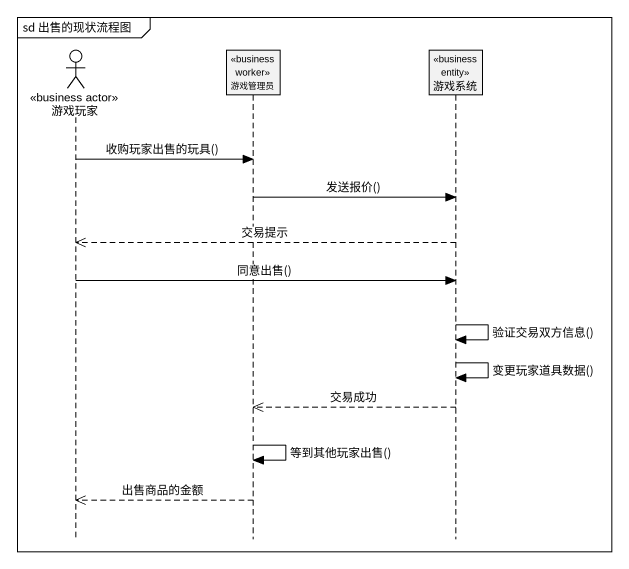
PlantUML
@startuml
mainframe sd 出售的现状流程图
hide footbox
actor 游戏玩家 <<business actor>>
participant 游戏管理员 <<business worker>>
participant 游戏系统 <<business entity>>

游戏玩家 -> 游戏管理员 : 收购玩家出售的玩具()
游戏管理员 -> 游戏系统 : 发送报价()
游戏系统 -->> 游戏玩家 : 交易提示
游戏玩家 -> 游戏系统 : 同意出售()
游戏系统 -> 游戏系统 : 验证交易双方信息()
游戏系统 -> 游戏系统 : 变更玩家道具数据()
游戏系统 -->> 游戏管理员 : 交易成功
游戏管理员 -> 游戏管理员 : 等到其他玩家出售()
游戏管理员 -->> 游戏玩家 : 出售商品的金额
@enduml
